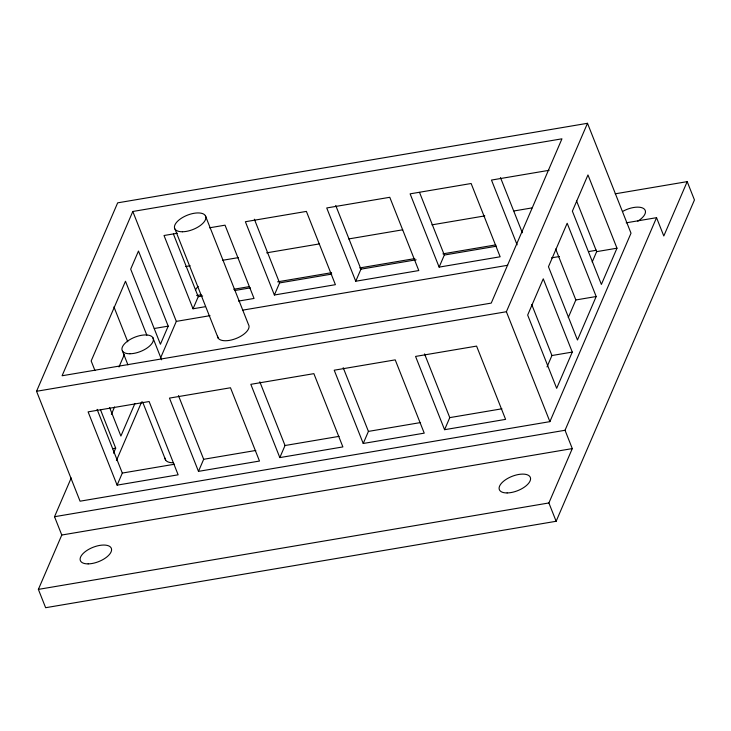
<?xml version="1.0" encoding="UTF-8"?>
<svg xmlns="http://www.w3.org/2000/svg" width="731" height="731" viewBox="0 0 731 731"><rect width="100%" height="100%" fill="white"/><g stroke="black" fill="none" stroke-linecap="round" stroke-linejoin="round"><path stroke-width="1.1" d="M36.55 391.286L117.664 202.843L587.496 123.292L631.008 233.198L549.895 421.641L80.063 501.192L36.55 391.286L506.382 311.735L587.496 123.292M132.804 211.478L62.089 375.761L491.241 303.1L561.956 138.817L132.804 211.478L176.317 321.384L160.555 358.007M615.228 193.816L687.195 181.635L694.45 199.956L556.145 521.276L45.633 607.708L38.377 589.387L61.779 535.028L54.523 516.716L71.209 477.964M118.989 366.953L124.398 354.38M111.395 414.331L114.557 406.984M113.533 453.174L115.699 448.14L100.622 410.064M134.897 403.539L120.898 436.06L109.595 407.505M168.212 326.136L160.418 344.255L130.685 269.154L138.479 251.035L168.212 326.136L154.296 328.493M116.412 460.557L141.631 401.959M117.115 485.146L88.104 411.873L149.124 401.538L178.136 474.812L117.115 485.146L122.315 473.067L97.086 409.351M205.228 306.709L193.03 308.784L198.229 296.704L173.421 234.048M198.476 471.367L169.464 398.103L230.484 387.768L259.487 461.042L198.476 471.367L203.675 459.287L178.446 395.581M274.381 295.004L245.378 221.731L306.39 211.405L335.401 284.679L274.381 295.004L279.58 282.924L254.361 219.209M279.827 457.597L250.824 384.323L313.873 373.651L342.885 446.915L279.827 457.597L285.026 445.517L259.807 381.801M355.741 281.234L326.73 207.96L389.778 197.288L418.79 270.552L355.741 281.234L360.94 269.154L335.712 205.438M363.225 443.479L334.213 370.206L395.224 359.871L424.236 433.145L363.225 443.479L368.424 431.4L343.195 367.684M439.13 267.117L410.118 193.843L471.139 183.508L500.15 256.782L439.13 267.117L444.329 255.037L419.521 192.381M444.576 429.7L415.564 356.426L476.585 346.101L505.596 419.375L444.576 429.7L449.775 417.62L424.547 353.905M547.026 366.916L551.932 355.531L531.748 304.562M568.27 317.565L575.845 299.966L555.67 248.988M592.192 262L596.642 251.647L576.467 200.669M572.272 352.086L556.675 388.325L527.663 315.052L543.261 278.813L572.272 352.086L551.932 355.531M596.185 296.521L577.472 340.006L548.46 266.733L567.174 223.247L596.185 296.521L575.845 299.966M616.982 248.202L601.385 284.441L572.373 211.168L587.971 174.928L616.982 248.202L596.642 251.647M556.145 521.276L548.89 502.955L572.291 448.596L565.036 430.276L656.548 217.674L626.184 222.818M687.195 181.635L663.803 235.994L656.548 217.674M177.331 233.253L164.018 235.51L193.03 308.784M209.505 227.807L225.038 225.175L254.041 298.449L238.516 301.081M549.164 170.296L491.479 180.064L517.128 244.839M185.683 266.55L190.179 265.782M222.791 260.263L238.534 257.595M266.641 252.835L319.493 243.889M348.733 238.936L402.708 229.799M431.939 224.856L484.79 215.901M514.03 210.957L532.022 207.906M196.639 295.543L201.135 294.785M233.746 289.257L249.49 286.598M277.597 281.837L331.572 272.7M359.689 267.939L414.788 258.61M442.895 253.849L495.746 244.903M198.229 296.704L202.661 295.945M234.834 290.499L250.367 287.868M279.58 282.924L331.728 274.098M360.94 269.154L416.113 259.807M444.329 255.037L496.477 246.201M176.317 321.384L210.016 315.673M242.601 310.163L507.734 265.271M551.549 257.851L559.407 256.517M588.619 251.574L596.487 250.24M112.492 448.688L115.699 448.14M122.315 473.067L174.462 464.24M203.675 459.287L255.813 450.46M285.026 445.517L339.074 436.361M368.424 431.4L420.563 422.564M449.775 417.62L501.923 408.793M54.523 516.716L565.036 430.276M61.779 535.028L572.291 448.596M38.377 589.387L548.89 502.955M500.461 177.542L522.327 232.76M506.382 311.735L549.895 421.641M205.329 215.572L248.476 324.564A16.658 7.694 -21.6 0 1 235.556 338.709A16.658 7.694 -21.6 0 1 217.573 336.169M175.001 229.105L218.158 338.097M152.816 337.576L161.615 359.798M146.84 335.182L125.485 281.234L91.165 360.959L94.939 370.48M113.935 306.892L127.761 341.797M122.488 351.108L127.934 364.87M142.6 401.904L165.645 460.101M173.092 462.75A16.658 7.694 -21.6 0 1 165.06 458.173M622.602 211.451A16.658 7.694 -21.6 0 1 643.536 208.481A16.658 7.694 -21.6 0 1 637.761 221.146M195.497 290.079A16.658 7.694 -21.6 0 1 198.147 286.415M88.131 563.884A16.658 7.694 -21.6 0 0 111.587 549.621A16.658 7.694 -21.6 0 0 87.811 549.886A16.658 7.694 -21.6 0 0 88.131 563.884M507.113 492.941A16.658 7.694 -21.6 0 0 530.578 478.686A16.658 7.694 -21.6 0 0 506.802 478.942A16.658 7.694 -21.6 0 0 507.113 492.941M182.448 231.764A16.658 7.694 -21.6 0 0 205.914 217.5A16.658 7.694 -21.6 0 0 182.138 217.765A16.658 7.694 -21.6 0 0 182.448 231.764M129.935 353.767A16.658 7.694 -21.6 0 0 153.4 339.504A16.658 7.694 -21.6 0 0 129.625 339.769A16.658 7.694 -21.6 0 0 129.935 353.767"/></g></svg>
